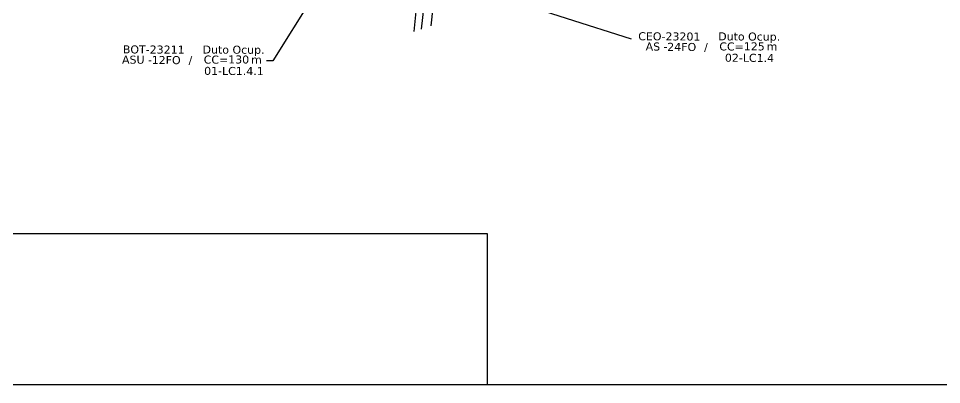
# Model space of a CAD drawing. Extents: x -89 to 749, y 35 to 1299.
# Drawn here: x 86.4 to 384.4, y 705 to 823.1 of the extents above; entities that cross this region are included whole.
import ezdxf
from ezdxf.enums import TextEntityAlignment as Align

# ---------------------------------------------------------------- set-up
doc = ezdxf.new("R2010")
doc.units = 0
for name, color, linetype in [('CAP a instalar', 1, 'Continuous'), ('label_cabos', 7, 'Continuous'), ('QUADRA', 7, 'Continuous')]:
    doc.layers.add(name, color=color, linetype=linetype)
doc.layers.add('CORDOALHA_SUPORTE', color=7, linetype='Continuous', lineweight=25)
doc.styles.add('siredit', font='verdana.ttf')
doc.linetypes.add('FENCELINE1', pattern='A,0.25,-0.1,[133,ltypeshp.shx,S=0.1,R=0,X=-0.1,Y=0],-0.1,1', length=1.45)
doc.dimstyles.new('CC', dxfattribs={"dimtxt": 1, "dimasz": 2, "dimexe": 0.18, "dimexo": 0.0625, "dimgap": 0.09, "dimtad": 0, "dimdec": 0, "dimrnd": 1, "dimzin": 0, "dimdsep": 46, "dimtxsty": 'siredit', "dimblk": 'NONE', "dimcen": 0, "dimse1": 1, "dimse2": 1, "dimsd1": 1, "dimsd2": 1, "dimclrt": 7, "dimadec": 0, "dimazin": 0, "dimtfac": 1, "dimtdec": 0, "dimtofl": 0, "dimtmove": 0, "dimatfit": 3, "dimfxl": 0, "dimtolj": 1, "dimtzin": 0, "dimarcsym": 0})

# ---------------------------------------------------------------- blocks, each defined once
blk = doc.blocks.new('Inst CB DT OCUP CFOA-SM-AS-80-TS-24')
at = {"layer": 'label_cabos', "color": 0, "style": 'siredit'}
for tag, flags, p in [('ID_ATIVIDADE', 3, (1.31, 2.67)), ('FATOR', 1, (11.56, 2.55))]:
    blk.add_attdef(tag, text='', height=1, rotation=359.69, dxfattribs=dict(at, flags=flags)).set_placement(p, align=Align.MIDDLE_CENTER)
for tag, p in [('DESTINO_CABO', (3.13, 1.26)), ('TIPO_CABO', (13.11, 1.24)), ('TIPO_CABO', (1.76, 0)), ('CABO', (4.69, -0.05)), ('/', (7.71, -0.05)), ('LANCE', (10.91, 0)), ('UND', (15.96, 0)), ('FID', (13.15, -1.41))]:
    blk.add_attdef(tag, text='', height=1, rotation=359.69, dxfattribs=at).set_placement(p, align=Align.MIDDLE_CENTER)
blk.add_attdef('QTDE', (12.43, -0.47), '', height=1, rotation=359.69, dxfattribs=at)
blk = doc.blocks.new('_None')
blk = doc.blocks.new('Inst CB DT OCUP CFOA-SM-ASU-120-S-12')
at = {"layer": 'label_cabos', "color": 0, "style": 'siredit'}
for tag, flags, p in [('ID_ATIVIDADE', 3, (1.31, 2.67)), ('FATOR', 1, (11.56, 2.55))]:
    blk.add_attdef(tag, text='', height=1, rotation=359.69, dxfattribs=dict(at, flags=flags)).set_placement(p, align=Align.MIDDLE_CENTER)
for tag, p in [('DESTINO_CABO', (3.13, 1.26)), ('TIPO_CABO', (13.11, 1.24)), ('TIPO_CABO', (1.26, 0)), ('CABO', (4.69, -0.05)), ('/', (7.71, -0.05)), ('LANCE', (10.91, 0)), ('UND', (15.96, 0)), ('FID', (13.15, -1.41))]:
    blk.add_attdef(tag, text='', height=1, rotation=359.69, dxfattribs=at).set_placement(p, align=Align.MIDDLE_CENTER)
blk.add_attdef('QTDE', (12.43, -0.47), '', height=1, rotation=359.69, dxfattribs=at)

msp = doc.modelspace()

# ---------------------------------------------------------------- linework, layer by layer
msp.add_lwpolyline([(-89.32, 705.02), (749.25, 705.02), (749.25, 1299.02), (-89.32, 1299.02), (-89.32, 705.02)])
at = {"color": 7}
for points in [[(-89.24, 753.78), (237.71, 753.78)], [(237.71, 753.78), (237.71, 705.02)]]:
    msp.add_lwpolyline(points, dxfattribs=at)
at = {"layer": 'CAP a instalar', "color": 7, "linetype": 'FENCELINE1', "ltscale": 3}
msp.add_lwpolyline([(219.64, 820.72), (222.54, 847.42)], dxfattribs=at)
at = {"layer": 'CORDOALHA_SUPORTE'}
msp.add_lwpolyline([(216.49, 819.65), (220.17, 851.88)], dxfattribs=at)
at = {"layer": 'QUADRA', "color": 4}
msp.add_lwpolyline([(214.18, 818.86), (214.85, 825.3)], dxfattribs=at)
msp.add_lwpolyline([(214.18, 818.86), (214.85, 825.3)], dxfattribs=at)

# ---------------------------------------------------------------- block references
at = {"layer": 'label_cabos', "color": 0, "lineweight": 0}
ref = msp.add_blockref('Inst CB DT OCUP CFOA-SM-AS-80-TS-24', (288.43, 814.04), dxfattribs=dict(at, xscale=2.584473729328165, yscale=2.584473729328165, zscale=2.584473729328165))
ref.add_attrib('DESTINO_CABO', 'CEO-23201', dxfattribs={"color": 0, "height": 2.584, "rotation": 359.69, "style": 'siredit'}).set_placement((296.53, 817.31), align=Align.MIDDLE_CENTER)
ref.add_attrib('CABO', '24FO', dxfattribs={"color": 0, "height": 2.584, "rotation": 359.69, "style": 'siredit'}).set_placement((300.54, 813.91), align=Align.MIDDLE_CENTER)
ref.add_attrib('TIPO_CABO', 'Duto Ocup.', dxfattribs={"color": 0, "height": 2.584, "rotation": 359.69, "style": 'siredit'}).set_placement((322.31, 817.26), align=Align.MIDDLE_CENTER)
ref.add_attrib('/', '/', dxfattribs={"color": 0, "height": 2.58, "rotation": 359.69, "style": 'siredit'}).set_placement((308.37, 813.91), align=Align.MIDDLE_CENTER)
ref.add_attrib('TIPO_CABO', 'AS - ', dxfattribs={"color": 0, "height": 2.584, "rotation": 359.69, "style": 'siredit'}).set_placement((292.99, 814.03), align=Align.MIDDLE_CENTER)
ref.add_attrib('FID', '02-LC1.4', dxfattribs={"color": 0, "height": 2.584, "rotation": 359.69, "style": 'siredit'}).set_placement((322.41, 810.39), align=Align.MIDDLE_CENTER)
ref.add_attrib('LANCE', 'CC=', dxfattribs={"color": 0, "height": 2.584, "rotation": 359.69, "style": 'siredit'}).set_placement((316.63, 814.05), align=Align.MIDDLE_CENTER)
ref.add_attrib('QTDE', '125', (320.56, 812.82), dxfattribs={"color": 0, "height": 2.584, "rotation": 359.69, "style": 'siredit'})
ref.add_attrib('UND', 'm', dxfattribs={"color": 0, "height": 2.58, "rotation": 359.69, "style": 'siredit'}).set_placement((329.69, 814.05), align=Align.MIDDLE_CENTER)
ref = msp.add_blockref('Inst CB DT OCUP CFOA-SM-ASU-120-S-12', (122, 809.8), dxfattribs=dict(at, xscale=2.584473729328165, yscale=2.584473729328165, zscale=2.584473729328165))
ref.add_attrib('DESTINO_CABO', 'BOT-23211', dxfattribs={"color": 0, "height": 2.584, "rotation": 359.69, "style": 'siredit'}).set_placement((130.09, 813.07), align=Align.MIDDLE_CENTER)
ref.add_attrib('CABO', '12FO', dxfattribs={"color": 0, "height": 2.584, "rotation": 359.69, "style": 'siredit'}).set_placement((134.11, 809.67), align=Align.MIDDLE_CENTER)
ref.add_attrib('TIPO_CABO', 'Duto Ocup.', dxfattribs={"color": 0, "height": 2.584, "rotation": 359.69, "style": 'siredit'}).set_placement((155.87, 813.02), align=Align.MIDDLE_CENTER)
ref.add_attrib('/', '/', dxfattribs={"color": 0, "height": 2.58, "rotation": 359.69, "style": 'siredit'}).set_placement((141.93, 809.67), align=Align.MIDDLE_CENTER)
ref.add_attrib('TIPO_CABO', 'ASU - ', dxfattribs={"color": 0, "height": 2.584, "rotation": 359.69, "style": 'siredit'}).set_placement((125.26, 809.79), align=Align.MIDDLE_CENTER)
ref.add_attrib('FID', '01-LC1.4.1', dxfattribs={"color": 0, "height": 2.584, "rotation": 359.69, "style": 'siredit'}).set_placement((155.98, 806.15), align=Align.MIDDLE_CENTER)
ref.add_attrib('LANCE', 'CC=', dxfattribs={"color": 0, "height": 2.584, "rotation": 359.69, "style": 'siredit'}).set_placement((150.19, 809.81), align=Align.MIDDLE_CENTER)
ref.add_attrib('QTDE', '130', (154.12, 808.58), dxfattribs={"color": 0, "height": 2.584, "rotation": 359.69, "style": 'siredit'})
ref.add_attrib('UND', 'm', dxfattribs={"color": 0, "height": 2.58, "rotation": 359.69, "style": 'siredit'}).set_placement((163.25, 809.81), align=Align.MIDDLE_CENTER)

# ---------------------------------------------------------------- leaders
at = {"layer": 'label_cabos'}
for points in [[(213.87, 881.91), (168.51, 809.47), (166.51, 809.47)], [(237.28, 831.48), (284.16, 816.49)]]:
    msp.add_leader(points, dimstyle='CC', override={"dimgap": 0.09, "dimtad": 0}, dxfattribs=at)

doc.saveas('drawing.dxf')
